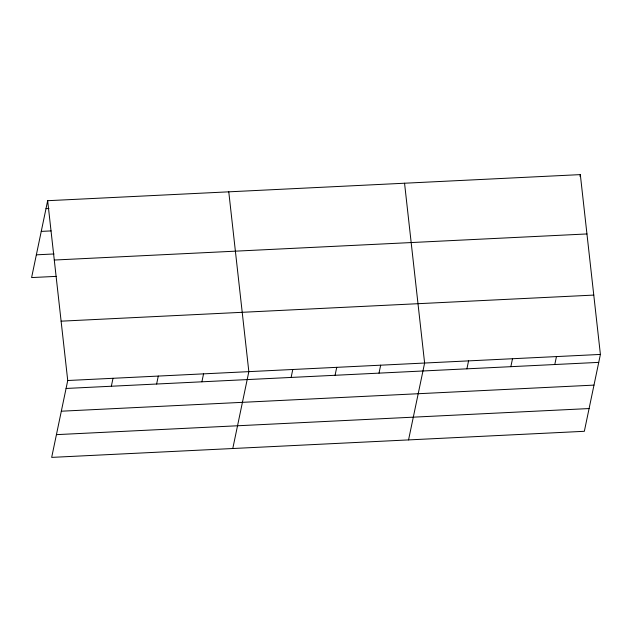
<?xml version="1.0" encoding="UTF-8"?>
<svg xmlns="http://www.w3.org/2000/svg" width="632" height="632" viewBox="0 0 632 632"><rect width="100%" height="100%" fill="white"/><g stroke="black" fill="none" stroke-linecap="round" stroke-linejoin="round"><path stroke-width="0.95" d="M47.661 200.7L67.735 380.511L51.674 457.386L584.339 431.301L600.4 354.426L580.326 174.614L47.661 200.7L31.6 277.574L56.209 276.374M111.35 386.239L113.01 378.292M156.625 384.019L158.284 376.072M201.9 381.807L203.559 373.86M232.781 448.515L248.842 371.64L228.768 191.828M291.123 377.438L292.782 369.491M335.071 375.282L336.73 367.334M379.01 373.133L380.677 365.185M408.556 439.904L424.617 363.029L404.551 183.225M466.906 368.827L468.565 360.88M510.846 366.671L512.513 358.723M579.963 176.383L580.326 174.614M554.793 364.522L556.452 356.574M46.002 208.647L48.956 208.505M41.246 231.391L51.089 230.909M36.356 254.83L54.068 253.961M54.281 260.036L586.954 233.951M61.106 321.175L593.78 295.089M67.735 380.511L600.4 354.426M66.068 388.459L598.741 362.373M61.32 411.203L593.985 385.117M56.422 434.642L589.095 408.556"/></g></svg>
